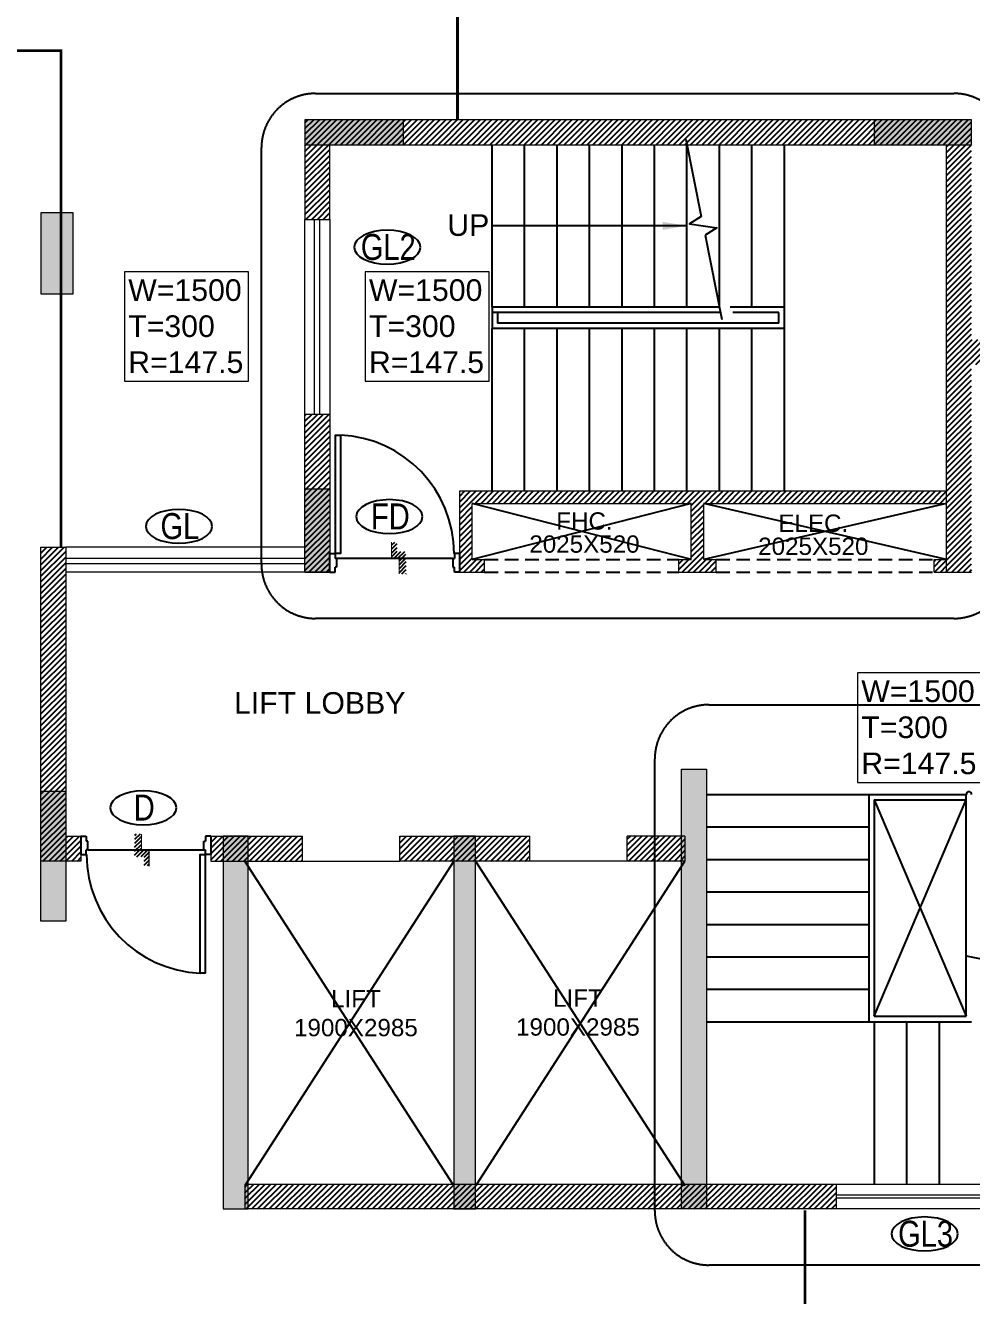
# Model space of a CAD drawing. Header units: millimetres. Extents: x 1123469 to 1883119, y -126924 to 196924.
# Drawn here: x 1265504 to 1274246, y 141803 to 153541 of the extents above; entities that cross this region are included whole.
import ezdxf
from ezdxf.enums import TextEntityAlignment as Align

# ---------------------------------------------------------------- set-up
doc = ezdxf.new("R2010")
doc.units = ezdxf.units.MM
doc.header["$LTSCALE"] = 500
doc.header["$MEASUREMENT"] = 0
doc.linetypes.add('CENTER', pattern=[2, 1.25, -0.25, 0.25, -0.25])
doc.linetypes.add('HIDDEN', pattern=[0.375, 0.25, -0.125])
doc.layers.get('Defpoints').update_dxf_attribs({"lineweight": 0})
for name, color, linetype, true_color in [('A-TAG', 7, 'Continuous', 0xef00ef), ('RAILING', 7, 'Continuous', 0xadadad), ('STAIR', 7, 'Continuous', 0x3f4f7f)]:
    doc.layers.add(name, color=color, linetype=linetype, true_color=true_color)
for name, color, linetype in [('AHC-A-FURNITURE', 2, 'Continuous'), ('COLUMN', 1, 'Continuous'), ('CUTOUT', 8, 'HIDDEN'), ('DOOR', 8, 'Continuous'), ('Drop', 143, 'Continuous'), ('TEXT -RM MM', 181, 'Continuous'), ('TEXT-DW-NO', 7, 'Continuous'), ('TEXT-RM NAME', 6, 'Continuous')]:
    doc.layers.add(name, color=color, linetype=linetype)
for name, color, linetype, lineweight in [('CILL', 8, 'Continuous', 13), ('TEXT-COMMON AREA', 7, 'Continuous', 20), ('Wall', 2, 'Continuous', 15), ('WIN', 144, 'Continuous', 15)]:
    doc.layers.add(name, color=color, linetype=linetype, lineweight=lineweight)
doc.styles.add('ARIAL', font='arial.ttf')
doc.styles.add('simplex', font='simplex.shx')
doc.styles.get("Standard").update_dxf_attribs({"font": 'arial.ttf'})
doc.dimstyles.get("Standard").update_dxf_attribs({"dimscale": 75, "dimtxt": 2, "dimasz": 1.5, "dimexe": 1, "dimexo": 0.5, "dimgap": 0.5, "dimtad": 0, "dimdec": 0, "dimrnd": 5, "dimzin": 0, "dimdsep": 46, "dimtxsty": 'Standard', "dimblk": 'ARCHTICK', "dimcen": 1, "dimdle": 1, "dimclrd": 256, "dimclre": 256, "dimclrt": 256, "dimadec": 0, "dimazin": 0, "dimtfac": 1, "dimtdec": 0, "dimtofl": 0, "dimtmove": 2, "dimatfit": 3, "dimfxl": 1, "dimtolj": 1, "dimtzin": 0, "dimlwd": -1, "dimlwe": -1, "dimarcsym": 0})
pattern_1 = [(45, (1045444.4, 514263.1), (-26.5165043, 26.5165043), [])]

# ---------------------------------------------------------------- blocks, each defined once
blk = doc.blocks.new('A$C26E901EB')
at = {"layer": 'Drop'}
h = blk.add_hatch(dxfattribs=at)
h.set_pattern_fill('ANSI31', color=256, scale=8, angle=720, style=0)
h.set_pattern_definition([(315, (5609.332, 22815.355), (17.960512, 17.960512), [])])
h.paths.add_polyline_path([(84, 209), (84, 259), (133, 259), (133, 144), (63, 144), (0, 144), (0, 209)])
h.paths.add_polyline_path([(63, 144), (63, 0), (0, 0), (0, 144)])
h.paths.add_polyline_path([(133, 293), (133, 259), (84, 259), (84, 293)])
at = {"layer": 'Drop', "const_width": 10, "elevation": 0}
blk.add_lwpolyline([(133, 298), (133, 144), (63, 144), (63, 0)], dxfattribs=at)
blk = doc.blocks.new('DOOR 1050')
at = {"layer": 'DOOR', "ltscale": 100}
for p, q in [((0, 1022), (-154, 1022)), ((-154, 1022), (-154, 978)), ((-154, 978), (-113, 978)), ((-113, 965), (-113, 978)), ((-113, 965), (-41, 965)), ((-113, 965), (-113, -1)), ((-41, 965), (-41, 978)), ((0, 978), (-41, 978)), ((0, 1022), (0, 978)), ((-154, -58), (-154, -14)), ((-154, -14), (-113, -14)), ((0, -58), (-154, -58)), ((-113, -1), (-41, -1)), ((-113, -1), (-113, -14)), ((-41, -1), (-41, -14)), ((0, -14), (-41, -14)), ((0, -58), (0, -14))]:
    blk.add_line(p, q, dxfattribs=at)
blk.add_lwpolyline([(-154, -11), (-1140, -11), (-1140, 30), (-154, 30)], close=True, dxfattribs=at)
at = {"layer": 'DOOR', "linetype": 'Continuous'}
blk.add_arc((-154, -11), 986, 90, 177.6081, dxfattribs=at)
at = {"layer": 'TEXT -RM MM', "linetype": 'Continuous', "xscale": -0.9000000000003879, "yscale": 0.9000000000003879, "zscale": 0.9000000000003879, "rotation": 90}
blk.add_blockref('A$C26E901EB', (17, 575, 0), dxfattribs=at)
at = {"layer": 'Defpoints', "ltscale": 100, "style": 'simplex', "width": 0.8}
blk.add_attdef('D1050', (-414, 165), '', height=103, rotation=180, dxfattribs=at)
blk = doc.blocks.new('_ArchTick')
at = {"color": 0, "linetype": 'ByBlock', "const_width": 0.15}
blk.add_lwpolyline([(-0.5, -0.5), (0.5, 0.5)], dxfattribs=at)
blk = doc.blocks.new('TAG')
at = {"linetype": 'Continuous', "extrusion": (0, 0, -1)}
blk.add_ellipse((0, 0), major_axis=(319, 0), ratio=0.512885, dxfattribs=at)
at = {"width": 0.8}
blk.add_attdef('TAG', text='', height=177, dxfattribs=at).set_placement((9, 2), align=Align.MIDDLE_CENTER)

msp = doc.modelspace()

# ---------------------------------------------------------------- hatches: boundary and pattern name
at = {"layer": 'AHC-A-FURNITURE', "ltscale": 50, "true_color": 0xff0000}
h = msp.add_hatch(dxfattribs=at)
h.set_pattern_fill('ANSI31', color=1, scale=300)
h.set_pattern_definition(pattern_1)
h.paths.add_polyline_path([(1309566.4, 152438.5), (1315266.4, 152438.5), (1315266.4, 151748.6), (1315496.4, 151748.6), (1315496.4, 152638.5), (1309336.4, 152638.5), (1309336.4, 150638.6), (1274246.4, 150638.6), (1274246.4, 152668.5), (1268086.4, 152668.5), (1268086.4, 151748.6), (1268316.4, 151748.6), (1268316.4, 152438.5), (1274015.9, 152438.5), (1274015.9, 148488.6), (1274246.4, 148488.6), (1274246.4, 150408.6), (1309336.4, 150408.6), (1309336.4, 148488.6), (1309566.4, 148488.6)])
h = msp.add_hatch(dxfattribs=at)
h.set_pattern_fill('ANSI31', color=1, scale=300)
h.set_pattern_definition(pattern_1)
h.paths.add_polyline_path([(1268316.4, 149948.6), (1268086.4, 149948.6), (1268086.4, 148488.6), (1268316.4, 148488.6)])
at = {"layer": 'AHC-A-FURNITURE', "ltscale": 50, "true_color": 0x0000ff}
h = msp.add_hatch(dxfattribs=at)
h.set_pattern_fill('ANSI31', color=5, scale=300)
h.set_pattern_definition(pattern_1)
h.paths.add_polyline_path([(1274015.9, 149238.6), (1269516.4, 149238.6), (1269516.4, 148488.6), (1269746.4, 148488.6), (1269746.4, 148603.6), (1269631.4, 148603.6), (1269631.4, 149123.6), (1271656.4, 149123.6), (1271656.4, 148604), (1271657.6, 148603.6), (1271541.4, 148603.6), (1271541.4, 148488.6), (1271886.4, 148488.6), (1271886.4, 148603.6), (1271771.4, 148603.6), (1271771.4, 149123.6), (1274015.9, 149123.6)])
at = {"layer": 'AHC-A-FURNITURE', "ltscale": 50, "true_color": 0xff0000}
h = msp.add_hatch(dxfattribs=at)
h.set_pattern_fill('ANSI31', color=1, scale=300)
h.set_pattern_definition(pattern_1)
h.paths.add_polyline_path([(1265876.4, 148718.6), (1265646.4, 148718.6), (1265646.4, 145818.6), (1266016.4, 145818.6), (1266016.4, 146048.6), (1265876.4, 146048.6)])
at = {"layer": 'AHC-A-FURNITURE', "ltscale": 50, "true_color": 0x0000ff}
h = msp.add_hatch(dxfattribs=at)
h.set_pattern_fill('ANSI31', color=5, scale=300)
h.set_pattern_definition(pattern_1)
h.paths.add_polyline_path([(1274015.9, 148603.6), (1273900.9, 148603.6), (1273900.9, 148488.6), (1274015.9, 148488.6)])
at = {"layer": 'AHC-A-FURNITURE', "ltscale": 50, "true_color": 0xff0000}
h = msp.add_hatch(dxfattribs=at)
h.set_pattern_fill('ANSI31', color=1, scale=300)
h.set_pattern_definition(pattern_1)
h.paths.add_polyline_path([(1271596.4, 146048.6), (1271065.1, 146048.6), (1271065.1, 145818.6), (1271596.4, 145818.6)])
h.paths.add_polyline_path([(1270165.1, 146048.6), (1268962.6, 146048.6), (1268962.6, 145818.6), (1270165.1, 145818.6)])
h.paths.add_polyline_path([(1268062.6, 146048.6), (1267216.4, 146048.6), (1267216.4, 145818.6), (1268062.6, 145818.6)])
h = msp.add_hatch(dxfattribs=at)
h.set_pattern_fill('ANSI31', color=1, scale=300)
h.set_pattern_definition(pattern_1)
h.paths.add_polyline_path([(1272997.4, 142833.3), (1267531.4, 142833.3), (1267531.4, 142603.8), (1272997.4, 142603.8)])
at = {"layer": 'COLUMN', "lineweight": 20, "true_color": 0x969696}
for points in [[(1268996.4, 152438.5), (1268996.4, 152668.5), (1268086.4, 152668.5), (1268086.4, 152438.5)], [(1274246.4, 152438.5), (1274246.4, 152668.5), (1273346.4, 152668.5), (1273346.4, 152438.5)], [(1265646.4, 151058.8), (1265946.4, 151058.8), (1265946.4, 151808.8), (1265646.4, 151808.8)], [(1268086.4, 149258.6), (1268316.4, 149258.6), (1268316.4, 148488.6), (1268086.4, 148488.6)], [(1271566.4, 146668.6), (1271796.4, 146668.6), (1271796.4, 142603.5), (1271566.4, 142603.5)], [(1265876.4, 145263.8), (1265646.4, 145263.8), (1265646.4, 146463.8), (1265876.4, 146463.8)], [(1267561.4, 146048.6), (1267331.4, 146048.6), (1267331.4, 142603.7), (1267561.4, 142603.7)], [(1269663.9, 146048.6), (1269463.9, 146048.6), (1269463.9, 142603.6), (1269663.9, 142603.6)]]:
    msp.add_hatch(color=252, dxfattribs=at).paths.add_polyline_path(points)

# ---------------------------------------------------------------- linework, layer by layer
at = {"color": 6, "linetype": 'Continuous', "const_width": 25}
for points in [[(1269496.4, 152668.5), (1269496.4, 154078.5), (1265736.4, 154078.5), (1265736.4, 155528.5), (1266236.4, 155528.5), (1266236.4, 157328.5), (1264651.4, 157328.5)], [(1261046.4, 153308.8), (1265831.4, 153308.8), (1265831.4, 148718.6)], [(1272706.4, 142589), (1272706.4, 140653.7), (1276411.5, 140653.7), (1276411.5, 141168.7), (1277951.4, 141168.7), (1277951.4, 132128.7), (1276081.4, 132128.7), (1276081.4, 132643.7), (1270466.4, 132643.7), (1270466.4, 132128.7), (1261046.4, 132128.7)]]:
    msp.add_lwpolyline(points, dxfattribs=at)
at = {"layer": 'A-TAG', "linetype": 'HIDDEN', "ltscale": 100}
for points in [[(1272141.1, 152911.8), (1274083, 152911.8, -0.4142136), (1274583, 152411.8), (1274583, 151783.9), (1275260.8, 152177.5), (1274583, 151402.1), (1274583, 148560.4, -0.4142136), (1274083, 148060.4), (1268184.7, 148060.4, -0.4142136), (1267684.7, 148560.4), (1267684.7, 152411.8, -0.4142136), (1268184.7, 152911.8), (1272141.1, 152911.8)], [(1276306.9, 142771.7), (1276306.9, 142584.9, -0.4142136), (1275806.9, 142084.9), (1271819.2, 142084.9, -0.4142136), (1271319.2, 142584.9), (1271319.2, 146762.5, -0.4142136), (1271819.2, 147262.5), (1275806.9, 147262.5, -0.4142136), (1276306.9, 146762.5), (1276306.9, 143051.1), (1277086.3, 142831.8), (1276306.9, 142771.7)]]:
    msp.add_lwpolyline(points, format="xyb", dxfattribs=at)
at = {"layer": 'CILL'}
for p, q in [((1268062.6, 145818.6), (1268962.6, 145818.6)), ((1271065.1, 145818.6), (1270165.1, 145818.6))]:
    msp.add_line(p, q, dxfattribs=at)
at = {"layer": 'COLUMN', "lineweight": 20}
for points in [[(1268996.4, 152438.5), (1268996.4, 152668.5), (1268086.4, 152668.5), (1268086.4, 152438.5)], [(1274246.4, 152438.5), (1274246.4, 152668.5), (1273346.4, 152668.5), (1273346.4, 152438.5)], [(1265646.4, 151058.8), (1265946.4, 151058.8), (1265946.4, 151808.8), (1265646.4, 151808.8)], [(1268086.4, 149258.6), (1268316.4, 149258.6), (1268316.4, 148488.6), (1268086.4, 148488.6)], [(1271566.4, 146668.6), (1271796.4, 146668.6), (1271796.4, 142603.5), (1271566.4, 142603.5)], [(1265876.4, 145263.8), (1265646.4, 145263.8), (1265646.4, 146463.8), (1265876.4, 146463.8)], [(1267561.4, 146048.6), (1267331.4, 146048.6), (1267331.4, 142603.7), (1267561.4, 142603.7)], [(1269663.9, 146048.6), (1269463.9, 146048.6), (1269463.9, 142603.6), (1269663.9, 142603.6)]]:
    msp.add_lwpolyline(points, close=True, dxfattribs=at)
at = {"layer": 'CUTOUT', "ltscale": 100}
for p, q in [((1271656.4, 149123.6), (1269631.4, 148603.6)), ((1271657.6, 148603.6), (1269631.4, 149123.6)), ((1274015.9, 149123.6), (1271771.4, 148603.6)), ((1274015.9, 148603.6), (1271771.4, 149123.6))]:
    msp.add_line(p, q, dxfattribs=at)
at = {"layer": 'CUTOUT'}
for p, q in [((1269746.4, 148603.6), (1271541.4, 148603.6)), ((1271886.4, 148603.6), (1273900.9, 148603.6)), ((1269746.4, 148488.6), (1271541.4, 148488.6)), ((1271886.4, 148488.6), (1273900.9, 148488.6))]:
    msp.add_line(p, q, dxfattribs=at)
at = {"layer": 'CUTOUT', "ltscale": 200}
for p, q in [((1269454.4, 142833.3), (1267531.4, 145818.6)), ((1269463.9, 145818.6), (1267540.8, 142833.3)), ((1269663.9, 145818.6), (1271596.4, 142818.5)), ((1269673.4, 142833.3), (1271596.4, 145818.6))]:
    msp.add_line(p, q, dxfattribs=at)
at = {"layer": 'RAILING'}
for p, q in [((1271916.4, 150938.5), (1269816.4, 150938.5)), ((1269816.4, 150938.5), (1269816.4, 150888.5)), ((1271926.4, 150888.5), (1269816.4, 150888.5)), ((1274196.4, 144943.5), (1274196.4, 146433.5))]:
    msp.add_line(p, q, dxfattribs=at)
msp.add_arc((1274221.4, 146433.5), 25, 0, 180, dxfattribs=at)
at = {"layer": 'STAIR'}
for p, q in [((1269816.4, 150938.5), (1269816.4, 152438.5)), ((1270116.4, 150938.5), (1270116.4, 152438.5)), ((1270416.4, 150938.5), (1270416.4, 152438.5)), ((1270716.4, 150938.5), (1270716.4, 152438.5)), ((1271016.4, 150938.5), (1271016.4, 152438.5)), ((1271316.4, 150938.5), (1271316.4, 152438.5)), ((1271616.4, 150938.5), (1271616.4, 152438.5))]:
    msp.add_line(p, q, dxfattribs=at)
at = {"layer": 'STAIR', "color": 252, "linetype": 'HIDDEN', "ltscale": 100}
for p, q in [((1271916.4, 150938.5), (1271916.4, 152438.5)), ((1272216.4, 150938.5), (1272216.4, 152438.5)), ((1272516.4, 150938.5), (1272516.4, 152438.5)), ((1269816.4, 150888.5), (1269816.4, 150738.6)), ((1269866.4, 150888.5), (1269866.4, 150788.6)), ((1272516.4, 150938.5), (1272016.3, 150938.5)), ((1272466.4, 150888.5), (1272039.7, 150888.5)), ((1272466.4, 150788.6), (1272466.4, 150888.5)), ((1272516.4, 150738.6), (1272516.4, 150938.5)), ((1272516.4, 150738.6), (1269816.4, 150738.6)), ((1269816.4, 149238.6), (1269816.4, 150738.6)), ((1272466.4, 150788.6), (1269866.4, 150788.6)), ((1270116.4, 149238.6), (1270116.4, 150738.6)), ((1270416.4, 149238.6), (1270416.4, 150738.6)), ((1270716.4, 149238.6), (1270716.4, 150738.6)), ((1271016.4, 149238.6), (1271016.4, 150738.6)), ((1271316.4, 149238.6), (1271316.4, 150738.6)), ((1271616.4, 149238.6), (1271616.4, 150738.6)), ((1271916.4, 149238.6), (1271916.4, 150738.6)), ((1272216.4, 149238.6), (1272216.4, 150738.6)), ((1272516.4, 149238.6), (1272516.4, 150738.6)), ((1271796.4, 146433.5), (1273296.4, 146433.5)), ((1273296.4, 146433.5), (1273296.4, 144333.5)), ((1273296.4, 146433.5), (1274196.4, 146433.5)), ((1273346.4, 146383.5), (1273346.4, 144383.5)), ((1273346.4, 146383.5), (1274196.4, 146383.5)), ((1273346.4, 144383.5), (1274196.4, 146383.5)), ((1273346.4, 146383.5), (1274196.4, 144383.5)), ((1271796.4, 146133.5), (1273296.4, 146133.5)), ((1271796.4, 145833.5), (1273296.4, 145833.5)), ((1271796.4, 145533.5), (1273296.4, 145533.5)), ((1271796.4, 145233.5), (1273296.4, 145233.5)), ((1271796.4, 144933.5), (1273296.4, 144933.5)), ((1274196.4, 144383.5), (1274196.4, 144943.5)), ((1271796.4, 144633.5), (1273296.4, 144633.5)), ((1273346.4, 144383.5), (1274196.4, 144383.5)), ((1271796.4, 144333.5), (1273296.4, 144333.5)), ((1273296.4, 144333.5), (1274246.4, 144333.5)), ((1273346.4, 144333.5), (1273346.4, 142833.3)), ((1273646.4, 144333.5), (1273646.4, 142833.3)), ((1273946.4, 144333.5), (1273946.4, 142833.3))]:
    msp.add_line(p, q, dxfattribs=at)
at = {"layer": 'TEXT-COMMON AREA'}
for points in [[(1267564.8, 151264), (1266420, 151264), (1266420, 150251.7), (1267564.8, 150251.7)], [(1269789, 151264), (1268644.2, 151264), (1268644.2, 150251.7), (1269789, 150251.7)], [(1274338.2, 147557.3), (1273193.4, 147557.3), (1273193.4, 146545), (1274338.2, 146545)]]:
    msp.add_lwpolyline(points, close=True, dxfattribs=at)
at = {"layer": 'TEXT-RM NAME'}
for p, q in [((1271606.4, 152488.5), (1271749.2, 151774.3)), ((1271783.5, 151602.7), (1271939.4, 150823.5)), ((1274196.4, 144943.5), (1274910.6, 144800.6))]:
    msp.add_line(p, q, dxfattribs=at)
msp.add_lwpolyline([(1271749.2, 151774.3), (1271639.9, 151707.8), (1271892.8, 151669.2), (1271783.5, 151602.7)], dxfattribs=at)
at = {"layer": 'Wall'}
for p, q in [((1274246.4, 152668.5), (1268086.4, 152668.5)), ((1268086.4, 152668.5), (1268086.4, 151748.6)), ((1268316.4, 152438.5), (1274015.9, 152438.5)), ((1268316.4, 151748.6), (1268316.4, 152438.5)), ((1274015.9, 148488.6), (1274015.9, 152438.5)), ((1268086.4, 151748.6), (1268316.4, 151748.6)), ((1268086.4, 148488.6), (1268086.4, 149948.6)), ((1268086.4, 149948.6), (1268316.4, 149948.6)), ((1268316.4, 149948.6), (1268316.4, 148488.6)), ((1268086.4, 149288.6), (1268086.4, 149288.6)), ((1269516.4, 149238.6), (1274015.9, 149238.6)), ((1269516.4, 148488.6), (1269516.4, 149238.6)), ((1269631.4, 149123.6), (1271656.4, 149123.6)), ((1269631.4, 148603.6), (1269631.4, 149123.6)), ((1271656.4, 148603.6), (1271656.4, 149123.6)), ((1271771.4, 149123.6), (1274015.9, 149123.6)), ((1271771.4, 148603.6), (1271771.4, 149123.6)), ((1265646.4, 145818.6), (1265646.4, 148718.6)), ((1265646.4, 148718.6), (1265876.4, 148718.6)), ((1265876.4, 148718.6), (1265876.4, 146048.6)), ((1269631.4, 148603.6), (1269746.4, 148603.6)), ((1269746.4, 148488.6), (1269746.4, 148603.6)), ((1271541.4, 148488.6), (1271541.4, 148603.6)), ((1271541.4, 148603.6), (1271657.6, 148603.6)), ((1271771.4, 148603.6), (1271886.4, 148603.6)), ((1271886.4, 148488.6), (1271886.4, 148603.6)), ((1273900.9, 148488.6), (1273900.9, 148603.6)), ((1273900.9, 148603.6), (1274015.9, 148603.6)), ((1268086.4, 148488.6), (1268316.4, 148488.6)), ((1269516.4, 148488.6), (1269746.4, 148488.6)), ((1271541.4, 148488.6), (1271886.4, 148488.6)), ((1273900.9, 148488.6), (1274246.4, 148488.6)), ((1265876.4, 146048.6), (1266016.4, 146048.6)), ((1266016.4, 146048.6), (1266016.4, 145818.6)), ((1267216.4, 146048.6), (1268062.6, 146048.6)), ((1267216.4, 146048.6), (1267216.4, 145818.6)), ((1268062.6, 145818.6), (1268062.6, 146048.6)), ((1268962.6, 146048.6), (1270165.1, 146048.6)), ((1268962.6, 145818.6), (1268962.6, 146048.6)), ((1270165.1, 145818.6), (1270165.1, 146048.6)), ((1271596.4, 146048.6), (1271065.1, 146048.6)), ((1271065.1, 145818.6), (1271065.1, 146048.6)), ((1271596.4, 146048.6), (1271596.4, 145818.6)), ((1266016.4, 145818.6), (1265646.4, 145818.6)), ((1267216.4, 145818.6), (1268062.6, 145818.6)), ((1270165.1, 145818.6), (1268962.6, 145818.6)), ((1271596.4, 145818.6), (1271065.1, 145818.6)), ((1267531.4, 142833.3), (1272997.4, 142833.3)), ((1267531.4, 142833.3), (1267531.4, 142603.8)), ((1272997.4, 142603.8), (1272997.4, 142833.3)), ((1272997.4, 142603.8), (1267531.4, 142603.8))]:
    msp.add_line(p, q, dxfattribs=at)
at = {"layer": 'WIN'}
for p, q in [((1268086.4, 149948.6), (1268086.4, 151748.6)), ((1268171.4, 151748.6), (1268171.4, 149948.6)), ((1268221.4, 151748.6), (1268221.4, 149948.6)), ((1268316.4, 151748.6), (1268316.4, 149948.6)), ((1268086.4, 148718.6), (1265876.4, 148718.6)), ((1268086.4, 148613.6), (1265876.4, 148613.6)), ((1268086.4, 148563.6), (1265876.4, 148563.6)), ((1268086.4, 148488.6), (1265876.4, 148488.6)), ((1272997.4, 142833.3), (1274547.4, 142833.3)), ((1272997.4, 142733.3), (1274547.4, 142733.3)), ((1274547.4, 142703.8), (1272997.4, 142703.8)), ((1274547.4, 142603.8), (1272997.4, 142603.8))]:
    msp.add_line(p, q, dxfattribs=at)

# ---------------------------------------------------------------- block references
at = {"layer": 'DOOR', "extrusion": (0, 0, -1), "xscale": -1.111111111110629, "yscale": 1.111111111110629, "zscale": -1.111111111110629}
for p, rotation in [((-1268380.8, 148488.6), 90), ((-1267151.9, 146048.6), 270)]:
    msp.add_blockref('DOOR 1050', p, dxfattribs=dict(at, rotation=rotation))
at = {"layer": 'TEXT-DW-NO', "linetype": 'CENTER'}
ref = msp.add_blockref('TAG', (1268847.8, 151491.1), dxfattribs=dict(at, xscale=0.96, yscale=0.96, zscale=0.96))
ref.add_attrib('TAG', 'GL2', dxfattribs={"layer": '0', "height": 240, "width": 0.8}).set_placement((1268856.5, 151493.3), align=Align.MIDDLE_CENTER)
ref = msp.add_blockref('TAG', (1268867.6, 149001.1), dxfattribs=dict(at, xscale=0.96, yscale=0.96, zscale=0.96))
ref.add_attrib('TAG', 'FD', dxfattribs={"layer": '0', "height": 240, "width": 0.8}).set_placement((1268876.2, 149003.4), align=Align.MIDDLE_CENTER)
ref = msp.add_blockref('TAG', (1266922.5, 148911.6), dxfattribs=dict(at, xscale=0.96, yscale=0.96, zscale=0.96))
ref.add_attrib('TAG', 'GL', dxfattribs={"layer": '0', "height": 240, "width": 0.8}).set_placement((1266931.1, 148913.9), align=Align.MIDDLE_CENTER)
ref = msp.add_blockref('TAG', (1266593.1, 146310.7), dxfattribs=dict(at, xscale=0.96, yscale=0.96, zscale=0.96))
ref.add_attrib('TAG', 'D', dxfattribs={"layer": '0', "height": 240, "width": 0.8}).set_placement((1266601.8, 146312.9), align=Align.MIDDLE_CENTER)
ref = msp.add_blockref('TAG', (1273812.6, 142371.9), dxfattribs=dict(at, xscale=0.96, yscale=0.96, zscale=0.96))
ref.add_attrib('TAG', 'GL3', dxfattribs={"layer": '0', "height": 240, "width": 0.8}).set_placement((1273821.2, 142374.1), align=Align.MIDDLE_CENTER)

# ---------------------------------------------------------------- texts
at = {"layer": 'TEXT-COMMON AREA', "char_height": 200, "width": 693.176, "attachment_point": 1}
for insert in [(1266453.9, 151194.8), (1268678.1, 151194.8), (1273227.3, 147488.1)]:
    msp.add_mtext('W=1500\\PT=300\\PR=147.5', dxfattribs=dict(at, insert=insert))
at = {"layer": 'TEXT-RM NAME', "style": 'ARIAL'}
msp.add_text('UP', height=200, rotation=360, dxfattribs=at).set_placement((1269402.3, 151595.9, 0))
at = {"layer": 'TEXT-RM NAME'}
msp.add_text('LIFT LOBBY', height=200, rotation=360, dxfattribs=at).set_placement((1267431.4, 147179.3))
at = {"layer": 'TEXT-RM NAME', "char_height": 160}
for s, insert, width, attachment_point in [('\\pxsm0.8,qc;FHC.\\P2025X520', (1269274.9, 148665.6), 2788.93, 7), ('\\pxsm0.8,qc;ELEC.\\P2025X520', (1271389.4, 148645.1), 2788.93, 7), ('\\pxqc;LIFT\\P1900X2985', (1269269.9, 144625.9), 1424.51, 3), ('\\pxqc;LIFT\\P1900X2985', (1271321.5, 144631.6), 1424.51, 3)]:
    msp.add_mtext(s, dxfattribs=dict(at, insert=insert, width=width, attachment_point=attachment_point))

# ---------------------------------------------------------------- leaders
at = {"layer": 'TEXT-RM NAME'}
msp.add_leader([(1271616.4, 151688.5), (1269816.4, 151688.5)], dimstyle='Standard', override={"dimasz": 3, "dimfxl": 75, "dimarcsym": 1}, dxfattribs=at)

doc.saveas('drawing.dxf')
